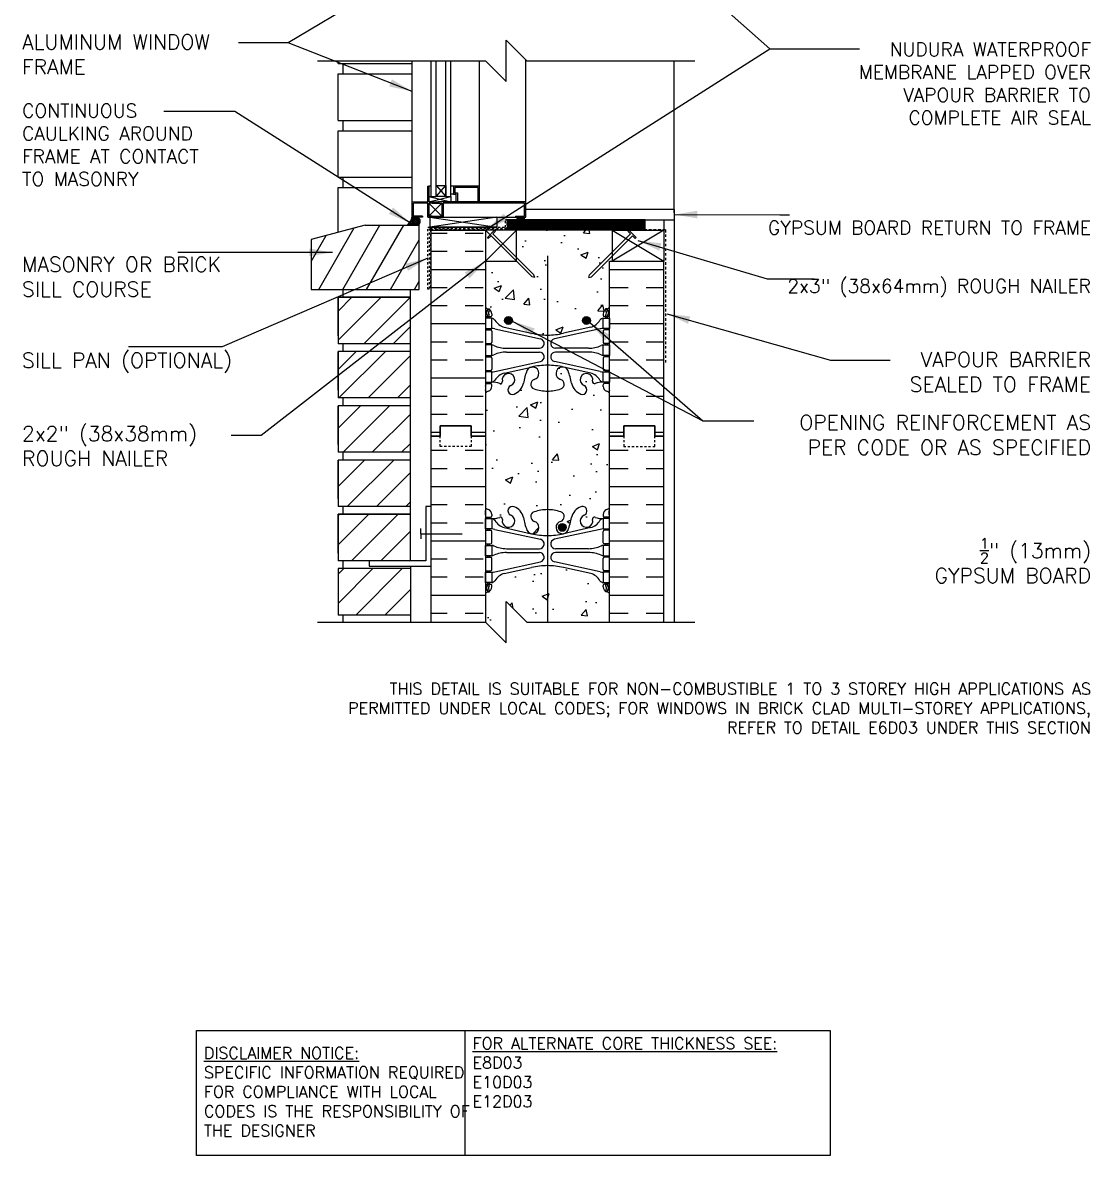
# Model space of a CAD drawing. Header units: inches. Extents: x 2804.9 to 2856.5, y 421.8 to 506.8.
# Drawn here: x 2804.9 to 2856.5, y 421.8 to 476.6 of the extents above; entities that cross this region are included whole.
import ezdxf

# ---------------------------------------------------------------- set-up
doc = ezdxf.new("R2010")
doc.units = ezdxf.units.IN
doc.header["$LTSCALE"] = 0.5
doc.header["$MEASUREMENT"] = 0
doc.linetypes.add('DASHED2', pattern=[0.375, 0.25, -0.125])
doc.linetypes.add('HIDDEN2', pattern=[0.1875, 0.125, -0.0625])
for name, color, linetype in [('HATCH', 12, 'CONTINUOUS'), ('Hidden2', 12, 'HIDDEN2'), ('LINE18', 9, 'CONTINUOUS'), ('line25', 2, 'CONTINUOUS'), ('LINE50', 5, 'CONTINUOUS'), ('LINE65', 3, 'CONTINUOUS'), ('LINE9', 9, 'CONTINUOUS'), ('TEXT', 4, 'CONTINUOUS'), ('Web_Edge', 9, 'CONTINUOUS')]:
    doc.layers.add(name, color=color, linetype=linetype)
doc.styles.add('DIM', font='romans.shx', dxfattribs={"width": 0.7})
doc.styles.get("Standard").update_dxf_attribs({"font": 'romans.shx'})
doc.dimstyles.new('ext_12', dxfattribs={"dimscale": 12, "dimtxt": 0.09375, "dimasz": 0.09375, "dimexe": 0.09375, "dimexo": 0.0625, "dimgap": 0.0625, "dimtad": 1, "dimdec": 1, "dimzin": 3, "dimdsep": 46, "dimlunit": 4, "dimtxsty": 'DIM', "dimcen": 0.09, "dimdle": 0.09375, "dimclrt": 4, "dimadec": 0, "dimazin": 0, "dimtfac": 1, "dimtdec": 1, "dimtmove": 2, "dimatfit": 3, "dimfxl": 1, "dimfrac": 2, "dimtolj": 1, "dimtzin": 0, "dimarcsym": 0})

msp = doc.modelspace()

# ---------------------------------------------------------------- hatches: boundary and pattern name
at = {"layer": 'HATCH'}
h = msp.add_hatch(dxfattribs=at)
h.set_pattern_fill('AR-CONC', color=256, scale=0.5)
h.set_pattern_definition([(50, (0, 0), (3.586301, -0.3137607), [0.375, -4.125]), (355, (0, 0), (-0.6937567, 3.7609607), [0.3, -3.3]), (100.45144, (0.299, -0.026), (2.8925442, 3.4472), [0.318701, -3.5057106]), (46.1842, (0, 1), (5.3362067, -0.8275964), [0.5625, -6.1875]), (96.63564, (0.4447, 0.931), (4.67331, 4.870593), [0.478052, -5.258569]), (351.18416, (0, 1), (4.67331, 4.870593), [0.45, -4.95]), (21, (0.5, 0.75), (2.9845353, -2.0130945), [0.375, -4.125]), (326, (0.5, 0.75), (1.2165767, 3.62575), [0.3, -3.3]), (71.45144, (0.7487, 0.5822), (4.201112, 1.6126558), [0.318701, -3.5057106]), (37.5, (0, 0), (0.0607993, 1.66446927), [0, -3.26, 0, -3.35, 0, -3.3125]), (7.5, (0, 0), (1.3153477, 1.9720586), [0, -1.91, 0, -3.185, 0, -1.2625]), (327.5, (-1.115, 0), (2.6691122, -0.11277436), [0, -1.25, 0, -3.9, 0, -5.175]), (317.5, (-1.615, 0), (2.9159308, 0.500525), [0, -1.625, 0, -2.59, 0, -3.675])])
h.paths.add_polyline_path([(2833.23, 505.788), (2829.23, 505.788), (2828.23, 506.788), (2828.23, 504.788), (2827.23, 505.788), (2827.23, 503.006, 0.082415), (2827.373, 502.927, -0.317837), (2827.54, 502.692), (2827.54, 502.624, -0.414214), (2827.477, 502.562), (2827.43, 502.562), (2827.43, 502.492), (2827.535, 502.492, -0.188973), (2827.69, 502.397, 0.196323), (2828.14, 502.05), (2829.461, 501.76, 0.057795), (2830.23, 501.671, 0.057795), (2830.998, 501.76), (2832.32, 502.05, 0.196323), (2832.769, 502.397, -0.188973), (2832.925, 502.492), (2833.03, 502.492), (2833.03, 502.562), (2832.982, 502.562, -0.414214), (2832.92, 502.624), (2832.92, 502.692, -0.317837), (2833.086, 502.927, 0.082415), (2833.23, 503.006)])
h.paths.add_polyline_path([(2833.23, 496.788), (2833.23, 498.877, 0.064398), (2833.12, 498.943), (2833.03, 498.943), (2833.03, 498.984, -0.249069), (2832.92, 499.192), (2832.92, 499.259, -0.414214), (2832.982, 499.322), (2833.03, 499.322), (2833.03, 499.392), (2832.925, 499.392, 0.10046), (2832.531, 499.334, -0.601435), (2832.411, 499.439, 2.182095), (2832.001, 499.226, -1), (2831.838, 498.818, -0.24438), (2831.389, 499.339, 0.053157), (2831.224, 499.953, 0.223253), (2831.023, 500.118), (2831.004, 500.122, 0.955472), (2830.865, 499.528, -0.735593), (2830.878, 499.07, -0.082755), (2830.23, 498.962, -0.082755), (2829.581, 499.07, -0.735593), (2829.594, 499.528, 0.955472), (2829.455, 500.122), (2829.436, 500.118, 0.223253), (2829.236, 499.953, 0.053157), (2829.07, 499.339, -0.24438), (2828.621, 498.818, -1), (2828.458, 499.226, 2.182095), (2828.048, 499.439, -0.601435), (2827.928, 499.334, 0.10046), (2827.535, 499.392), (2827.43, 499.392), (2827.43, 499.322), (2827.477, 499.322, -0.414214), (2827.54, 499.259), (2827.54, 499.192, -0.249069), (2827.43, 498.984), (2827.43, 498.943), (2827.34, 498.943, 0.064398), (2827.23, 498.877), (2827.23, 496.788), (2827.23, 494.699, 0.064398), (2827.34, 494.633), (2827.43, 494.633), (2827.43, 494.591, -0.249069), (2827.54, 494.384), (2827.54, 494.316, -0.414214), (2827.477, 494.254), (2827.43, 494.254), (2827.43, 494.184), (2827.535, 494.184, 0.10046), (2827.928, 494.241, -0.601435), (2828.048, 494.136, 2.182095), (2828.458, 494.349, -1), (2828.621, 494.758, -0.24438), (2829.07, 494.237, 0.053157), (2829.236, 493.623, 0.223253), (2829.436, 493.458), (2829.455, 493.454, 0.955472), (2829.594, 494.047, -0.735593), (2829.581, 494.505, -0.082755), (2830.23, 494.613, -0.082755), (2830.878, 494.505, -0.735593), (2830.865, 494.047, 0.955472), (2831.004, 493.454), (2831.023, 493.458, 0.223253), (2831.224, 493.623, 0.053157), (2831.389, 494.237, -0.24438), (2831.838, 494.758, -1), (2832.001, 494.349, 2.182095), (2832.411, 494.136, -0.601435), (2832.531, 494.241, 0.10046), (2832.925, 494.184), (2833.03, 494.184), (2833.03, 494.254), (2832.982, 494.254, -0.414214), (2832.92, 494.316), (2832.92, 494.384, -0.249069), (2833.03, 494.591), (2833.03, 494.633), (2833.12, 494.633, 0.064398), (2833.23, 494.699)])
h.paths.add_polyline_path([(2833.23, 490.569, 0.082415), (2833.086, 490.648, -0.317837), (2832.92, 490.884), (2832.92, 490.951, -0.414214), (2832.982, 491.014), (2833.03, 491.014), (2833.03, 491.084), (2832.925, 491.084, -0.188973), (2832.769, 491.179, 0.196323), (2832.32, 491.525), (2830.998, 491.816, 0.057795), (2830.23, 491.905, 0.057795), (2829.461, 491.816), (2828.14, 491.525, 0.196323), (2827.69, 491.179, -0.188973), (2827.535, 491.084), (2827.43, 491.084), (2827.43, 491.014), (2827.477, 491.014, -0.414214), (2827.54, 490.951), (2827.54, 490.884, -0.317837), (2827.373, 490.648, 0.082415), (2827.23, 490.569), (2827.23, 487.424), (2829.14, 487.424), (2829.14, 489.011), (2829.203, 489.131), (2829.265, 489.011), (2829.265, 487.424), (2831.181, 487.424), (2831.181, 489.011), (2831.243, 489.131), (2831.306, 489.011), (2831.306, 487.424), (2833.23, 487.424)])
h.paths.add_polyline_path([(2833.23, 465.018), (2833.355, 465.018), (2833.355, 465.271), (2832.352, 464.268), (2832.223, 464.227), (2832.263, 464.356), (2833.355, 465.448), (2833.355, 466.518), (2828.73, 466.518), (2828.73, 465.2), (2829.574, 464.356), (2829.614, 464.227), (2829.485, 464.268), (2828.735, 465.018), (2827.23, 465.018), (2827.23, 462.784, 0.064398), (2827.34, 462.718), (2827.43, 462.718), (2827.43, 462.676, -0.249069), (2827.54, 462.469), (2827.54, 462.402, -0.414214), (2827.477, 462.339), (2827.43, 462.339), (2827.43, 462.269), (2827.535, 462.269, -0.188973), (2827.69, 462.174, 0.196323), (2828.14, 461.828), (2829.461, 461.538, 0.057795), (2830.23, 461.449, 0.057795), (2830.998, 461.538), (2832.32, 461.828, 0.196323), (2832.769, 462.174, -0.188973), (2832.925, 462.269), (2833.03, 462.269), (2833.03, 462.339), (2832.982, 462.339, -0.414214), (2832.92, 462.402), (2832.92, 462.469, -0.249069), (2833.03, 462.676), (2833.03, 462.718), (2833.12, 462.718, 0.064398), (2833.23, 462.784)])
h.paths.add_polyline_path([(2833.23, 458.655, 0.082415), (2833.086, 458.734, -0.317837), (2832.92, 458.969), (2832.92, 459.037, -0.414214), (2832.982, 459.099), (2833.03, 459.099), (2833.03, 459.169), (2832.925, 459.169, 0.10046), (2832.531, 459.112, -0.601435), (2832.411, 459.217, 2.182095), (2832.001, 459.004, -1), (2831.838, 458.596, -0.24438), (2831.389, 459.116, 0.053157), (2831.224, 459.73, 0.223253), (2831.023, 459.895), (2831.004, 459.9, 0.955472), (2830.865, 459.306, -0.735593), (2830.878, 458.848, -0.082755), (2830.23, 458.74, -0.082755), (2829.581, 458.848, -0.735593), (2829.594, 459.306, 0.955472), (2829.455, 459.9), (2829.436, 459.895, 0.223253), (2829.236, 459.73, 0.053157), (2829.07, 459.116, -0.24438), (2828.621, 458.596, -1), (2828.458, 459.004, 2.182095), (2828.048, 459.217, -0.601435), (2827.928, 459.112, 0.10046), (2827.535, 459.169), (2827.43, 459.169), (2827.43, 459.099), (2827.477, 459.099, -0.414214), (2827.54, 459.037), (2827.54, 458.969, -0.317837), (2827.373, 458.734, 0.082415), (2827.23, 458.655), (2827.23, 453.092, 0.082415), (2827.373, 453.013, -0.317837), (2827.54, 452.777), (2827.54, 452.709, -0.414214), (2827.477, 452.647), (2827.43, 452.647), (2827.43, 452.577), (2827.535, 452.577, 0.10046), (2827.928, 452.634, -0.601435), (2828.048, 452.529, 2.182095), (2828.458, 452.742, -1), (2828.621, 453.151, -0.24438), (2829.07, 452.63, 0.053157), (2829.236, 452.016, 0.223253), (2829.436, 451.851), (2829.455, 451.847, 0.955472), (2829.594, 452.44, -0.735593), (2829.581, 452.898, -0.082755), (2830.23, 453.006, -0.082755), (2830.878, 452.898, -0.735593), (2830.865, 452.44, 0.955472), (2831.004, 451.847), (2831.023, 451.851, 0.223253), (2831.224, 452.016, 0.053157), (2831.389, 452.63, -0.24438), (2831.838, 453.151, -1), (2832.001, 452.742, 2.182095), (2832.411, 452.529, -0.601435), (2832.531, 452.634, 0.10046), (2832.925, 452.577), (2833.03, 452.577), (2833.03, 452.647), (2832.982, 452.647, -0.414214), (2832.92, 452.709), (2832.92, 452.777, -0.317837), (2833.086, 453.013, 0.082415), (2833.23, 453.092)])
h.paths.add_polyline_path([(2833.23, 448.962, 0.064398), (2833.12, 449.028), (2833.03, 449.028), (2833.03, 449.07, -0.249069), (2832.92, 449.277), (2832.92, 449.344, -0.414214), (2832.982, 449.407), (2833.03, 449.407), (2833.03, 449.477), (2832.925, 449.477, -0.188973), (2832.769, 449.572, 0.196323), (2832.32, 449.918), (2830.998, 450.209, 0.057795), (2830.23, 450.298, 0.057795), (2829.461, 450.209), (2828.14, 449.918, 0.196323), (2827.69, 449.572, -0.188973), (2827.535, 449.477), (2827.43, 449.477), (2827.43, 449.407), (2827.477, 449.407, -0.414214), (2827.54, 449.344), (2827.54, 449.277, -0.249069), (2827.43, 449.07), (2827.43, 449.028), (2827.34, 449.028, 0.064398), (2827.23, 448.962), (2827.23, 447.566), (2828.23, 446.566), (2828.23, 448.566), (2829.23, 447.566), (2833.23, 447.566)])
h = msp.add_hatch(dxfattribs=at)
h.set_pattern_fill('ANSI31', color=256, scale=8, style=0)
h.paths.add_polyline_path([(2823.605, 504.299), (2820.105, 504.299), (2820.105, 502.049), (2823.605, 502.049)])
h.paths.add_polyline_path([(2823.605, 491.174), (2820.105, 491.174), (2820.105, 488.924), (2823.605, 488.924)])
h.paths.add_polyline_path([(2823.605, 488.265), (2820.105, 487.617), (2820.105, 486.299), (2823.605, 486.299)])
h.paths.add_polyline_path([(2823.605, 488.265), (2823.605, 488.549), (2820.105, 488.549), (2820.105, 487.617)])
h.paths.add_polyline_path([(2823.605, 493.799), (2820.105, 493.799), (2820.105, 491.549), (2823.605, 491.549)])
h.paths.add_polyline_path([(2823.605, 496.424), (2820.105, 496.424), (2820.105, 494.174), (2823.605, 494.174)])
h.paths.add_polyline_path([(2823.605, 499.049), (2820.105, 499.049), (2820.105, 496.799), (2823.605, 496.799), (2823.605, 496.933)])
h.paths.add_polyline_path([(2823.605, 501.674), (2820.105, 501.674), (2820.105, 499.424), (2823.605, 499.424)])
h.paths.add_polyline_path([(2823.605, 505.788), (2820.105, 505.788), (2820.105, 504.674), (2823.605, 504.674)])
h.paths.add_polyline_path([(2823.605, 463.281), (2820.105, 463.281), (2820.105, 461.031), (2823.605, 461.031)])
h.paths.add_polyline_path([(2823.605, 460.656), (2820.119, 460.656), (2820.105, 460.641), (2820.105, 458.406), (2823.605, 458.406)])
h.paths.add_polyline_path([(2823.605, 458.031), (2820.105, 458.031), (2820.105, 455.781), (2823.605, 455.781)])
h.paths.add_polyline_path([(2823.605, 455.406), (2820.105, 455.406), (2820.105, 453.156), (2823.605, 453.156)])
h.paths.add_polyline_path([(2823.605, 452.781), (2820.105, 452.781), (2820.105, 450.531), (2823.605, 450.531)])
h.paths.add_polyline_path([(2823.605, 450.156), (2820.105, 450.156), (2820.105, 447.906), (2823.605, 447.906)])
h = msp.add_hatch(dxfattribs=at)
h.set_pattern_fill('ANSI31', color=256, scale=8, angle=15, style=0)
h.set_pattern_definition([(60, (2715.4171, 313.9464), (-0.8660254, 0.5), [])])
h.paths.add_polyline_path([(2824.022, 466.768), (2821.41, 466.768), (2818.799, 466.068), (2818.799, 463.656), (2824.022, 463.656)])
h = msp.add_hatch(dxfattribs=at)
h.set_pattern_fill('ANSI37', color=256, scale=0.5)
h.paths.add_polyline_path([(2823.929, 467.143), (2823.688, 467.143), (2823.688, 467.175, -0.182658), (2823.461, 466.768), (2823.929, 466.768, 0.799805)])
h = msp.add_hatch(dxfattribs=at)
h.set_pattern_fill('ANSI37', color=256, scale=0.25)
h.paths.add_polyline_path([(2829.06, 467.137), (2828.808, 467.137, 0.765833), (2828.777, 467.034), (2829.092, 467.034, 0.765833)])
h.paths.add_polyline_path([(2828.974, 467.081, -1), (2828.892, 467.081, -1)], flags=16)
h = msp.add_hatch(dxfattribs=at)
h.set_pattern_fill('INSUL', color=256, scale=7, style=0)
h.paths.add_polyline_path([(2827.23, 466.518), (2824.605, 466.518), (2824.605, 456.566), (2825.042, 456.566), (2825.042, 457.066), (2826.542, 457.066), (2826.542, 456.566), (2827.23, 456.566)])
h.paths.add_polyline_path([(2835.855, 465.018), (2833.23, 465.018), (2833.23, 456.566), (2833.917, 456.566), (2833.917, 457.066), (2835.417, 457.066), (2835.417, 456.566), (2835.855, 456.566)])
h = msp.add_hatch(dxfattribs=at)
h.set_pattern_fill('INSUL', color=256, scale=7, style=0)
h.paths.add_polyline_path([(2827.23, 456.566), (2826.542, 456.566), (2826.542, 456.066), (2825.042, 456.066), (2825.042, 456.566), (2824.605, 456.566), (2824.605, 450.277), (2824.605, 447.566), (2827.23, 447.566), (2827.23, 450.277)])
h.paths.add_polyline_path([(2835.855, 456.566), (2835.417, 456.566), (2835.417, 456.066), (2833.917, 456.066), (2833.917, 456.566), (2833.23, 456.566), (2833.23, 450.277), (2833.23, 447.566), (2835.855, 447.566), (2835.855, 450.277)])
at = {"layer": 'LINE65'}
for points in [[(2828.532, 462.151, 1), (2828.157, 462.151, 1)], [(2832.302, 462.151, 1), (2831.927, 462.151, 1)], [(2831.136, 452.147, 1), (2830.761, 452.147, 1)]]:
    msp.add_hatch(color=256, dxfattribs=at).paths.add_polyline_path(points)

# ---------------------------------------------------------------- linework, layer by layer
at = {"layer": 'HATCH'}
for p, q in [((2836.355, 467.362), (2836.355, 474.704)), ((2824.538, 467.143), (2827.777, 466.668)), ((2827.777, 467.143), (2824.538, 466.668)), ((2834.956, 466.987), (2828.292, 466.987)), ((2834.956, 466.956), (2828.292, 466.956)), ((2834.956, 466.924), (2828.292, 466.924)), ((2834.956, 466.893), (2828.292, 466.893)), ((2834.956, 466.862), (2828.292, 466.862)), ((2834.956, 466.831), (2828.292, 466.831)), ((2834.956, 466.799), (2828.292, 466.799)), ((2828.292, 466.768), (2834.956, 466.768)), ((2834.956, 466.737), (2828.292, 466.737)), ((2834.956, 466.706), (2828.292, 466.706)), ((2827.23, 466.518), (2828.73, 465.018)), ((2828.73, 466.518), (2827.23, 465.018)), ((2834.956, 466.674), (2828.292, 466.674)), ((2834.956, 466.643), (2828.292, 466.643)), ((2834.956, 466.612), (2828.292, 466.612)), ((2834.956, 466.581), (2828.292, 466.581)), ((2834.956, 466.549), (2828.292, 466.549)), ((2833.355, 466.518), (2835.855, 465.018)), ((2835.855, 466.518), (2833.355, 465.018)), ((2820.105, 460.641), (2820.119, 460.656))]:
    msp.add_line(p, q, dxfattribs=at)
at = {"layer": 'HATCH', "color": 6, "linetype": 'DASHED2'}
for p, q in [((2828.276, 466.565), (2828.276, 467.034)), ((2828.276, 467.034), (2829.276, 467.034)), ((2824.573, 466.565), (2828.276, 466.565)), ((2824.573, 466.565), (2824.573, 463.67)), ((2835.93, 466.542), (2827.292, 466.542)), ((2835.93, 466.542), (2835.93, 460.099))]:
    msp.add_line(p, q, dxfattribs=at)
at = {"layer": 'HATCH', "flags": 128}
for points in [[(2823.688, 467.768), (2823.688, 474.704)], [(2826.938, 468.643), (2826.938, 474.704)], [(2829.188, 467.893), (2829.188, 474.746)]]:
    msp.add_lwpolyline(points, dxfattribs=at)
at = {"layer": 'HATCH'}
for centre, radius, start, end in [((2823.037, 467.271), 0.658, 310.1786, 351.5827), ((2823.887, 466.956), 0.192, 282.694, 77.306)]:
    msp.add_arc(centre, radius, start, end, dxfattribs=at)
at = {"layer": 'Hidden2'}
msp.add_lwpolyline([(2824.508, 463.668), (2824.446, 463.668), (2824.446, 466.668), (2828.196, 466.668), (2828.196, 467.043), (2828.258, 467.043), (2828.258, 466.605), (2824.508, 466.605), (2824.508, 463.668)], dxfattribs=at)
at = {"layer": 'LINE18'}
for p, q in [((2824.188, 467.206), (2824.188, 467.143)), ((2828.688, 467.206), (2828.688, 467.143)), ((2827.323, 466.165), (2827.367, 466.121)), ((2827.5, 466.253), (2829.485, 464.268)), ((2827.588, 466.342), (2829.574, 464.356)), ((2827.676, 466.518), (2827.72, 466.474)), ((2834.249, 466.342), (2832.263, 464.356)), ((2834.337, 466.253), (2832.352, 464.268)), ((2834.161, 466.518), (2834.117, 466.474)), ((2834.514, 466.165), (2834.469, 466.121)), ((2829.614, 464.227), (2829.485, 464.268)), ((2829.614, 464.227), (2829.574, 464.356)), ((2832.223, 464.227), (2832.263, 464.356)), ((2832.223, 464.227), (2832.352, 464.268))]:
    msp.add_line(p, q, dxfattribs=at)
at = {"layer": 'LINE18', "color": 2, "lineweight": 0}
for p, q in [((2823.605, 461.031), (2823.605, 463.656)), ((2823.605, 463.281), (2820.105, 463.281)), ((2820.105, 463.281), (2820.105, 461.031)), ((2820.355, 463.281), (2823.605, 463.281)), ((2823.605, 461.031), (2820.105, 461.031)), ((2823.605, 460.656), (2820.105, 460.656)), ((2820.105, 460.656), (2820.105, 458.406)), ((2823.605, 458.406), (2823.605, 461.031)), ((2823.605, 458.406), (2820.105, 458.406)), ((2823.605, 458.031), (2820.105, 458.031)), ((2820.105, 458.031), (2820.105, 455.781)), ((2823.605, 450.531), (2823.605, 458.406)), ((2823.605, 455.781), (2820.105, 455.781)), ((2823.605, 455.406), (2820.105, 455.406)), ((2820.105, 455.406), (2820.105, 453.156)), ((2823.605, 453.156), (2820.105, 453.156)), ((2823.605, 452.781), (2820.105, 452.781)), ((2820.105, 452.781), (2820.105, 450.531)), ((2820.355, 452.781), (2823.605, 452.781)), ((2823.605, 450.531), (2820.105, 450.531)), ((2823.605, 450.156), (2820.105, 450.156)), ((2820.105, 450.156), (2820.105, 447.906)), ((2823.605, 447.906), (2820.105, 447.906))]:
    msp.add_line(p, q, dxfattribs=at)
at = {"layer": 'LINE18', "flags": 128}
for points in [[(2824.6, 468.143), (2824.6, 474.704)], [(2825.563, 468.143), (2825.563, 474.704)], [(2824.188, 467.143), (2823.688, 467.143), (2823.688, 467.893), (2824.438, 467.893), (2824.438, 468.643)], [(2824.438, 468.643), (2824.5, 468.643)], [(2824.5, 468.643), (2824.5, 468.143), (2824.6, 468.143), (2824.6, 468.643), (2824.5, 468.643)], [(2824.5, 468.643), (2824.5, 467.893)], [(2824.85, 468.143), (2824.85, 468.681), (2825.313, 468.681), (2825.313, 468.143), (2824.85, 468.143)], [(2825.688, 468.643), (2825.563, 468.643)], [(2826.938, 467.893), (2826.938, 468.643), (2825.688, 468.643), (2825.688, 468.268), (2825.813, 468.268)], [(2826.875, 467.893), (2826.875, 468.581), (2825.75, 468.581), (2825.75, 468.331), (2825.875, 468.331)], [(2825.875, 468.331), (2825.875, 467.893)], [(2824.438, 467.831), (2823.75, 467.831)], [(2824.188, 467.206), (2823.75, 467.206), (2823.75, 467.831)], [(2824.438, 467.143), (2824.438, 467.831)], [(2824.66, 467.893), (2824.5, 467.893)], [(2824.5, 467.831), (2824.5, 467.206)], [(2824.66, 467.831), (2824.5, 467.831)], [(2824.6, 468.143), (2824.85, 468.143)], [(2824.66, 467.893), (2824.965, 467.893)], [(2824.66, 467.893), (2824.66, 467.831)], [(2824.66, 467.831), (2824.965, 467.831)], [(2829.188, 467.893), (2824.965, 467.893)], [(2824.965, 467.893), (2824.965, 467.831)], [(2824.965, 467.831), (2825.125, 467.831)], [(2825.125, 467.831), (2825.125, 467.206)], [(2829.125, 467.831), (2825.187, 467.831)], [(2825.187, 467.831), (2825.187, 467.143)], [(2825.313, 468.143), (2825.563, 468.143)], [(2825.688, 468.268), (2825.563, 468.268)], [(2825.563, 468.143), (2825.563, 467.893)], [(2825.813, 467.893), (2825.813, 468.268)], [(2828.688, 467.143), (2829.188, 467.143), (2829.188, 467.893)], [(2828.688, 467.206), (2829.125, 467.206), (2829.125, 467.831)], [(2824.438, 467.143), (2828.688, 467.143)], [(2824.66, 467.206), (2824.5, 467.206)], [(2824.66, 467.206), (2824.965, 467.206)], [(2824.66, 467.206), (2824.66, 467.143)], [(2824.965, 467.206), (2825.125, 467.206)], [(2824.965, 467.206), (2824.965, 467.143)], [(2824.965, 467.143), (2825.125, 467.143)], [(2825.187, 467.143), (2825.125, 467.143)]]:
    msp.add_lwpolyline(points, dxfattribs=at)
at = {"layer": 'LINE18'}
for points in [[(2827.676, 466.518), (2827.323, 466.165)], [(2827.5, 466.253), (2827.367, 466.121)], [(2827.588, 466.342), (2827.72, 466.474)], [(2834.249, 466.342), (2834.117, 466.474)], [(2834.161, 466.518), (2834.514, 466.165)], [(2834.337, 466.253), (2834.469, 466.121)]]:
    msp.add_lwpolyline(points, dxfattribs=at)
at = {"layer": 'line25', "color": 12}
for p, q in [((2820.105, 474.578), (2820.105, 474.704)), ((2820.105, 474.578), (2823.688, 474.578)), ((2820.355, 474.078), (2820.355, 474.578)), ((2820.355, 474.078), (2820.355, 474.578)), ((2820.105, 471.828), (2820.105, 474.078)), ((2820.105, 474.078), (2823.688, 474.078)), ((2820.105, 471.828), (2823.688, 471.828)), ((2820.355, 471.328), (2820.355, 471.828)), ((2820.355, 471.328), (2820.355, 471.828)), ((2820.105, 469.078), (2820.105, 471.328)), ((2820.105, 471.328), (2823.688, 471.328)), ((2820.105, 469.078), (2823.688, 469.078)), ((2820.355, 468.578), (2820.355, 469.078)), ((2820.355, 468.578), (2820.355, 469.078)), ((2820.105, 466.418), (2820.105, 468.578)), ((2820.105, 468.578), (2823.688, 468.578))]:
    msp.add_line(p, q, dxfattribs=at)
at = {"layer": 'line25'}
for p, q in [((2821.41, 466.768), (2818.799, 466.068)), ((2821.41, 466.768), (2824.022, 466.768)), ((2824.022, 463.656), (2824.022, 466.768)), ((2824.605, 466.518), (2827.23, 466.518)), ((2827.23, 466.518), (2824.855, 466.518)), ((2827.23, 466.518), (2827.23, 450.277)), ((2833.355, 466.518), (2835.855, 466.518)), ((2833.355, 466.518), (2833.355, 465.018)), ((2835.855, 466.518), (2835.855, 465.018)), ((2818.799, 466.068), (2818.799, 463.656)), ((2833.23, 450.277), (2833.23, 465.018)), ((2833.23, 465.018), (2835.855, 465.018)), ((2818.799, 463.656), (2824.022, 463.656)), ((2820.355, 463.281), (2820.355, 463.656)), ((2820.105, 463.281), (2823.605, 463.281)), ((2820.105, 461.406), (2820.105, 463.281)), ((2820.105, 458.781), (2820.105, 460.656)), ((2820.355, 460.656), (2820.355, 461.031)), ((2820.105, 456.156), (2820.105, 458.031)), ((2820.355, 458.031), (2820.355, 458.406)), ((2820.355, 455.406), (2820.355, 455.781)), ((2820.105, 453.531), (2820.105, 455.406)), ((2820.355, 452.781), (2820.355, 453.156)), ((2820.105, 452.781), (2823.605, 452.781)), ((2820.105, 450.906), (2820.105, 452.781)), ((2820.355, 450.156), (2820.355, 450.531)), ((2823.605, 450.281), (2823.605, 450.156)), ((2827.23, 450.277), (2827.23, 447.566)), ((2833.23, 447.566), (2833.23, 450.277)), ((2823.605, 450.156), (2823.605, 447.566)), ((2820.355, 447.566), (2820.355, 447.906))]:
    msp.add_line(p, q, dxfattribs=at)
at = {"layer": 'line25', "color": 12, "flags": 128}
for points in [[(2824.85, 468.143), (2824.85, 474.704)], [(2825.313, 468.143), (2825.313, 474.704)], [(2824.85, 468.681), (2825.313, 468.143)], [(2824.85, 468.143), (2825.313, 468.681)], [(2824.5, 468.143), (2825.563, 467.893)], [(2824.5, 467.893), (2825.563, 468.143)], [(2824.5, 467.206), (2825.125, 467.831)], [(2824.5, 467.831), (2825.125, 467.206)]]:
    msp.add_lwpolyline(points, dxfattribs=at)
at = {"layer": 'line25'}
msp.add_lwpolyline([(2827.23, 465.018), (2828.73, 465.018), (2828.73, 466.518), (2827.23, 466.518)], close=True, dxfattribs=at)
at = {"layer": 'LINE50'}
for p, q in [((2824.605, 450.277), (2824.605, 466.518)), ((2835.855, 450.277), (2835.855, 465.018)), ((2826.542, 457.066), (2825.042, 457.066)), ((2825.042, 457.066), (2825.042, 456.566)), ((2825.042, 456.566), (2825.042, 457.066)), ((2825.042, 457.066), (2826.542, 457.066)), ((2826.542, 456.566), (2826.542, 457.066)), ((2826.542, 457.066), (2826.542, 456.566)), ((2833.917, 456.566), (2833.917, 457.066)), ((2833.917, 457.066), (2835.417, 457.066)), ((2835.417, 457.066), (2833.917, 457.066)), ((2833.917, 457.066), (2833.917, 456.566)), ((2835.417, 457.066), (2835.417, 456.566)), ((2835.417, 456.566), (2835.417, 457.066)), ((2825.042, 456.566), (2824.605, 456.566)), ((2824.605, 456.566), (2825.042, 456.566)), ((2827.23, 456.566), (2826.542, 456.566)), ((2826.542, 456.566), (2827.23, 456.566)), ((2833.23, 456.566), (2833.917, 456.566)), ((2833.917, 456.566), (2833.23, 456.566)), ((2835.417, 456.566), (2835.855, 456.566)), ((2835.855, 456.566), (2835.417, 456.566)), ((2824.605, 447.566), (2824.605, 450.277)), ((2835.855, 447.566), (2835.855, 450.277))]:
    msp.add_line(p, q, dxfattribs=at)
at = {"layer": 'LINE65'}
msp.add_line((2830.223, 465.277), (2830.223, 447.566), dxfattribs=at)
for centre in [(2828.345, 462.151), (2832.115, 462.151), (2830.948, 452.147)]:
    msp.add_circle(centre, 0.188, dxfattribs=at)
at = {"layer": 'LINE9'}
for p, q in [((2828.23, 473.704), (2828.23, 475.704)), ((2828.23, 475.704), (2829.23, 474.704)), ((2819.105, 474.704), (2827.23, 474.704)), ((2828.23, 473.704), (2827.23, 474.704)), ((2829.23, 474.704), (2837.355, 474.704)), ((2836.355, 467.518), (2829.188, 467.518)), ((2836.355, 467.518), (2836.355, 447.566)), ((2824.538, 467.143), (2824.538, 466.668)), ((2827.777, 467.143), (2827.777, 466.668)), ((2834.956, 467.018), (2828.292, 467.018)), ((2828.292, 467.018), (2828.292, 466.518)), ((2828.808, 467.137), (2829.06, 467.137)), ((2829.06, 467.025), (2828.808, 467.025)), ((2834.956, 466.518), (2834.956, 467.018)), ((2834.956, 467.018), (2836.355, 467.018)), ((2835.855, 467.018), (2835.855, 466.518)), ((2827.777, 466.668), (2824.538, 466.668)), ((2834.956, 466.518), (2828.73, 466.518)), ((2828.23, 446.566), (2828.23, 448.566)), ((2828.23, 448.566), (2829.23, 447.566)), ((2819.105, 447.566), (2827.23, 447.566)), ((2828.23, 446.566), (2827.23, 447.566)), ((2829.23, 447.566), (2837.355, 447.566))]:
    msp.add_line(p, q, dxfattribs=at)
at = {"layer": 'LINE9', "linetype": 'DASHED2', "ltscale": 0.15}
for p, q in [((2825.042, 456.066), (2825.042, 456.566)), ((2826.542, 456.566), (2826.542, 456.066)), ((2833.917, 456.566), (2833.917, 456.066)), ((2835.417, 456.066), (2835.417, 456.566)), ((2826.542, 456.066), (2825.042, 456.066)), ((2833.917, 456.066), (2835.417, 456.066))]:
    msp.add_line(p, q, dxfattribs=at)
at = {"layer": 'LINE9', "linetype": 'Continuous'}
for q in [(2824.105, 452.093), (2824.105, 451.593), (2826.105, 451.843)]:
    msp.add_line((2824.105, 451.843), q, dxfattribs=at)
at = {"layer": 'LINE9'}
msp.add_lwpolyline([(2821.605, 450.281), (2824.605, 450.281), (2824.605, 453.156), (2824.355, 453.156), (2824.355, 450.531), (2821.605, 450.531)], close=True, dxfattribs=at)
msp.add_circle((2828.933, 467.081), 0.041, dxfattribs=at)
for centre, start, end in [((2828.806, 467.081), 88.365, 271.635), ((2829.062, 467.081), 268.365, 91.635)]:
    msp.add_arc(centre, 0.0558, start, end, dxfattribs=at)
at = {"layer": 'TEXT'}
msp.add_lwpolyline([(2836.202, 451.106, 0, 0.36, 0), (2837.282, 451.106, 0, 0, 0), (2850.056, 451.106, 0, 0, 0)], format="xyseb", dxfattribs=at)
msp.add_lwpolyline([(2813.252, 427.82), (2826.235, 427.82), (2826.235, 421.782), (2813.252, 421.782)], close=True, dxfattribs=at)
msp.add_lwpolyline([(2826.235, 427.82), (2843.896, 427.82), (2843.896, 421.782), (2826.235, 421.782)], dxfattribs=at)
at = {"layer": 'Web_Edge'}
for p, q in [((2827.23, 462.439), (2827.271, 462.439)), ((2827.23, 462.339), (2827.477, 462.339)), ((2827.34, 462.718), (2827.43, 462.718)), ((2827.34, 462.339), (2827.34, 462.269)), ((2827.43, 462.718), (2827.43, 462.676)), ((2827.43, 462.339), (2827.43, 462.269)), ((2827.54, 462.469), (2827.54, 462.402)), ((2832.92, 462.469), (2832.92, 462.402)), ((2833.23, 462.339), (2832.982, 462.339)), ((2833.12, 462.718), (2833.03, 462.718)), ((2833.03, 462.718), (2833.03, 462.676)), ((2833.03, 462.339), (2833.03, 462.269)), ((2833.12, 462.339), (2833.12, 462.269)), ((2833.23, 462.439), (2833.188, 462.439)), ((2827.34, 461.769), (2827.34, 461.699)), ((2827.43, 461.769), (2827.43, 461.699)), ((2828.14, 461.828), (2829.461, 461.538)), ((2832.32, 461.828), (2830.998, 461.538)), ((2833.03, 461.769), (2833.03, 461.699)), ((2833.12, 461.769), (2833.12, 461.699)), ((2827.23, 461.699), (2827.477, 461.699)), ((2827.54, 461.637), (2827.54, 461.102)), ((2827.679, 461.746), (2829.89, 461.264)), ((2832.781, 461.746), (2830.569, 461.264)), ((2832.92, 461.637), (2832.92, 461.102)), ((2833.23, 461.699), (2832.982, 461.699)), ((2827.23, 461.039), (2827.477, 461.039)), ((2827.34, 461.039), (2827.34, 460.969)), ((2827.43, 461.039), (2827.43, 460.969)), ((2828.244, 460.809), (2829.84, 460.809)), ((2832.215, 460.809), (2830.619, 460.809)), ((2833.23, 461.039), (2832.982, 461.039)), ((2833.03, 461.039), (2833.03, 460.969)), ((2833.12, 461.039), (2833.12, 460.969)), ((2827.23, 460.399), (2827.477, 460.399)), ((2827.34, 460.469), (2827.34, 460.399)), ((2827.43, 460.469), (2827.43, 460.399)), ((2827.54, 460.337), (2827.54, 459.802)), ((2827.679, 459.693), (2829.89, 460.175)), ((2828.244, 460.629), (2829.84, 460.629)), ((2832.781, 459.693), (2830.569, 460.175)), ((2832.215, 460.629), (2830.619, 460.629)), ((2832.92, 460.337), (2832.92, 459.802)), ((2833.23, 460.399), (2832.982, 460.399)), ((2833.03, 460.469), (2833.03, 460.399)), ((2833.12, 460.469), (2833.12, 460.399)), ((2827.23, 459.739), (2827.477, 459.739)), ((2827.34, 459.739), (2827.34, 459.669)), ((2827.43, 459.739), (2827.43, 459.669)), ((2828.14, 459.61), (2829.461, 459.901)), ((2832.32, 459.61), (2830.998, 459.901)), ((2833.23, 459.739), (2832.982, 459.739)), ((2833.03, 459.739), (2833.03, 459.669)), ((2833.12, 459.739), (2833.12, 459.669)), ((2827.23, 459.099), (2827.477, 459.099)), ((2827.34, 459.169), (2827.34, 459.099)), ((2827.43, 459.169), (2827.43, 459.099)), ((2827.54, 458.969), (2827.54, 459.037)), ((2832.92, 458.969), (2832.92, 459.037)), ((2833.23, 459.099), (2832.982, 459.099)), ((2833.03, 459.169), (2833.03, 459.099)), ((2833.12, 459.169), (2833.12, 459.099)), ((2827.24, 458.979), (2827.24, 458.793)), ((2833.22, 458.979), (2833.22, 458.793)), ((2827.23, 452.647), (2827.477, 452.647)), ((2827.24, 452.767), (2827.24, 452.953)), ((2827.34, 452.577), (2827.34, 452.647)), ((2827.43, 452.577), (2827.43, 452.647)), ((2827.54, 452.777), (2827.54, 452.709)), ((2832.92, 452.777), (2832.92, 452.709)), ((2833.23, 452.647), (2832.982, 452.647)), ((2833.03, 452.577), (2833.03, 452.647)), ((2833.12, 452.577), (2833.12, 452.647)), ((2833.22, 452.767), (2833.22, 452.953)), ((2827.23, 452.007), (2827.477, 452.007)), ((2827.34, 452.007), (2827.34, 452.077)), ((2827.43, 452.007), (2827.43, 452.077)), ((2827.54, 451.409), (2827.54, 451.944)), ((2827.679, 452.053), (2829.89, 451.572)), ((2828.14, 452.136), (2829.461, 451.845)), ((2832.781, 452.053), (2830.569, 451.572)), ((2832.32, 452.136), (2830.998, 451.845)), ((2832.92, 451.409), (2832.92, 451.944)), ((2833.23, 452.007), (2832.982, 452.007)), ((2833.03, 452.007), (2833.03, 452.077)), ((2833.12, 452.007), (2833.12, 452.077)), ((2827.23, 451.347), (2827.477, 451.347)), ((2827.34, 451.277), (2827.34, 451.347)), ((2827.43, 451.277), (2827.43, 451.347)), ((2833.23, 451.347), (2832.982, 451.347)), ((2833.03, 451.277), (2833.03, 451.347)), ((2833.12, 451.277), (2833.12, 451.347)), ((2828.244, 451.117), (2829.84, 451.117)), ((2828.244, 450.937), (2829.84, 450.937)), ((2832.215, 451.117), (2830.619, 451.117)), ((2832.215, 450.937), (2830.619, 450.937)), ((2827.23, 450.707), (2827.477, 450.707)), ((2827.34, 450.707), (2827.34, 450.777)), ((2827.43, 450.707), (2827.43, 450.777)), ((2827.54, 450.109), (2827.54, 450.644)), ((2827.679, 450.001), (2829.89, 450.482)), ((2832.781, 450.001), (2830.569, 450.482)), ((2832.92, 450.109), (2832.92, 450.644)), ((2833.23, 450.707), (2832.982, 450.707)), ((2833.03, 450.707), (2833.03, 450.777)), ((2833.12, 450.707), (2833.12, 450.777)), ((2827.23, 450.047), (2827.477, 450.047)), ((2827.34, 449.977), (2827.34, 450.047)), ((2827.43, 449.977), (2827.43, 450.047)), ((2828.14, 449.918), (2829.461, 450.209)), ((2832.32, 449.918), (2830.998, 450.209)), ((2833.23, 450.047), (2832.982, 450.047)), ((2833.03, 449.977), (2833.03, 450.047)), ((2833.12, 449.977), (2833.12, 450.047)), ((2827.23, 449.407), (2827.477, 449.407)), ((2827.23, 449.307), (2827.271, 449.307)), ((2827.34, 449.407), (2827.34, 449.477)), ((2827.43, 449.407), (2827.43, 449.477)), ((2827.54, 449.277), (2827.54, 449.344)), ((2832.92, 449.277), (2832.92, 449.344)), ((2833.23, 449.407), (2832.982, 449.407)), ((2833.03, 449.407), (2833.03, 449.477)), ((2833.12, 449.407), (2833.12, 449.477)), ((2833.23, 449.307), (2833.188, 449.307)), ((2827.34, 449.028), (2827.43, 449.028)), ((2827.43, 449.028), (2827.43, 449.07)), ((2833.03, 449.028), (2833.03, 449.07)), ((2833.12, 449.028), (2833.03, 449.028))]:
    msp.add_line(p, q, dxfattribs=at)
for points in [[(2827.235, 461.769), (2827.535, 461.769), (2827.535, 462.269), (2827.235, 462.269)], [(2833.225, 461.769), (2832.925, 461.769), (2832.925, 462.269), (2833.225, 462.269)], [(2827.235, 460.469), (2827.535, 460.469), (2827.535, 460.969), (2827.235, 460.969)], [(2833.225, 460.469), (2832.925, 460.469), (2832.925, 460.969), (2833.225, 460.969)], [(2827.235, 459.169), (2827.535, 459.169), (2827.535, 459.669), (2827.235, 459.669)], [(2833.225, 459.169), (2832.925, 459.169), (2832.925, 459.669), (2833.225, 459.669)], [(2827.235, 452.577), (2827.535, 452.577), (2827.535, 452.077), (2827.235, 452.077)], [(2833.225, 452.577), (2832.925, 452.577), (2832.925, 452.077), (2833.225, 452.077)], [(2827.235, 451.277), (2827.535, 451.277), (2827.535, 450.777), (2827.235, 450.777)], [(2833.225, 451.277), (2832.925, 451.277), (2832.925, 450.777), (2833.225, 450.777)], [(2827.235, 449.977), (2827.535, 449.977), (2827.535, 449.477), (2827.235, 449.477)], [(2833.225, 449.977), (2832.925, 449.977), (2832.925, 449.477), (2833.225, 449.477)]]:
    msp.add_lwpolyline(points, close=True, dxfattribs=at)
for centre, radius, start, end in [((2827.54, 463.176), 0.5, 231.6833, 250.5288), ((2827.54, 463.176), 0.6, 238.8907, 245.0748), ((2827.271, 462.459), 0.02, 270, 14.1541), ((2827.533, 462.524), 0.25, 140.1145, 222.4609), ((2827.278, 462.614), 0.02, 340.7916, 65.0748), ((2827.376, 462.655), 0.045, 319.1879, 141.448), ((2827.382, 462.386), 0.045, 222.4609, 42.4609), ((2827.29, 462.469), 0.25, 0, 70.5288), ((2827.533, 462.524), 0.16, 140.0001, 222.4609), ((2827.477, 462.402), 0.0625, 270, 0), ((2833.17, 462.469), 0.25, 109.4712, 180), ((2832.982, 462.402), 0.0625, 180, 270), ((2833.077, 462.386), 0.045, 137.5391, 317.5391), ((2833.084, 462.655), 0.045, 38.552, 220.8121), ((2832.926, 462.524), 0.16, 317.5391, 39.9999), ((2832.92, 463.176), 0.5, 289.4712, 308.3167), ((2832.926, 462.524), 0.25, 317.5391, 39.8855), ((2833.181, 462.614), 0.02, 114.9252, 199.2084), ((2833.188, 462.459), 0.02, 165.8459, 270), ((2832.92, 463.176), 0.6, 294.9252, 301.1093), ((2827.492, 462.023), 0.25, 37.2777, 80.0823), ((2827.444, 460.773), 1, 76.4291, 84.7991), ((2828.339, 462.551), 0.75, 210.155, 254.5838), ((2832.12, 462.551), 0.75, 285.4162, 329.845), ((2832.968, 462.023), 0.25, 99.9177, 142.7223), ((2833.015, 460.773), 1, 95.2009, 103.5709), ((2827.477, 461.637), 0.0625, 0, 90), ((2830.23, 464.805), 3.356, 256.7692, 270), ((2829.84, 461.039), 0.23, 270, 77.6055), ((2830.23, 464.805), 3.356, 270, 283.2308), ((2830.619, 461.039), 0.23, 102.3945, 270), ((2832.982, 461.637), 0.0625, 90, 180), ((2827.477, 461.102), 0.0625, 270, 0), ((2827.53, 460.751), 0.219, 60.4937, 88.92), ((2828.274, 462.409), 1.6, 246.5673, 268.9203), ((2832.185, 462.409), 1.6, 271.0797, 293.4327), ((2832.929, 460.751), 0.219, 91.08, 119.5063), ((2832.982, 461.102), 0.0625, 180, 270), ((2827.477, 460.337), 0.0625, 0, 90), ((2827.53, 460.688), 0.219, 271.08, 299.5063), ((2827.53, 460.688), 0.219, 271.08, 299.5063), ((2828.274, 459.03), 1.6, 91.0797, 113.4327), ((2828.274, 459.03), 1.6, 91.0797, 113.4327), ((2829.84, 460.399), 0.23, 282.3945, 90), ((2830.619, 460.399), 0.23, 90, 257.6055), ((2832.185, 459.03), 1.6, 66.5673, 88.9203), ((2832.185, 459.03), 1.6, 66.5673, 88.9203), ((2832.929, 460.688), 0.219, 240.4937, 268.92), ((2832.929, 460.688), 0.219, 240.4937, 268.92), ((2832.982, 460.337), 0.0625, 90, 180), ((2827.477, 459.802), 0.0625, 270, 0), ((2827.444, 460.665), 1, 275.2009, 283.5709), ((2828.339, 458.887), 0.75, 105.4162, 149.845), ((2828.345, 459.287), 0.305, 291.8037, 193.3205), ((2832.033, 458.646), 3, 158.8016, 170.9727), ((2829.511, 459.6), 0.305, 285.7253, 154.6218), ((2830.23, 456.634), 3.356, 90, 103.2308), ((2830.23, 456.634), 3.356, 76.7692, 90), ((2830.948, 459.6), 0.305, 25.3782, 254.2747), ((2828.427, 458.646), 3, 9.0273, 21.1984), ((2832.115, 459.287), 0.305, 346.6795, 248.1963), ((2832.12, 458.887), 0.75, 30.155, 74.5838), ((2833.015, 460.665), 1, 256.4291, 264.7991), ((2832.982, 459.802), 0.0625, 180, 270), ((2827.477, 459.037), 0.0625, 360, 90), ((2827.492, 459.416), 0.25, 279.9177, 322.7223), ((2827.591, 458.171), 1, 70.0933, 93.2121), ((2827.96, 459.196), 0.09, 251.1349, 13.3205), ((2828.345, 459.287), 0.745, 291.8037, 346.7348), ((2829.659, 459.075), 0.24, 105.7253, 251.077), ((2830.8, 459.075), 0.24, 288.923, 74.2747), ((2832.115, 459.287), 0.745, 193.2652, 248.1963), ((2832.499, 459.196), 0.09, 166.6795, 288.8651), ((2832.869, 458.171), 1, 86.7879, 109.9067), ((2832.968, 459.416), 0.25, 217.2777, 260.0823), ((2832.982, 459.037), 0.0625, 90, 180), ((2827.22, 458.979), 0.02, 0, 60.012), ((2827.22, 458.793), 0.02, 301.073, 0), ((2827.54, 458.262), 0.6, 121.073, 121.1093), ((2827.54, 458.262), 0.5, 109.4712, 128.3167), ((2827.29, 458.969), 0.25, 289.4712, 360), ((2828.54, 458.8), 0.22, 111.8037, 291.8037), ((2830.23, 460.74), 2, 251.077, 270), ((2830.23, 460.74), 2, 270, 288.923), ((2831.92, 458.8), 0.22, 248.1963, 68.1963), ((2833.17, 458.969), 0.25, 180, 250.5288), ((2832.92, 458.262), 0.5, 51.6833, 70.5288), ((2833.24, 458.979), 0.02, 119.988, 180), ((2833.24, 458.793), 0.02, 180, 238.927), ((2832.92, 458.262), 0.6, 58.8907, 58.927), ((2827.54, 453.484), 0.5, 231.6833, 250.5288), ((2827.29, 452.777), 0.25, 0, 70.5288), ((2828.54, 452.946), 0.22, 68.1963, 248.1963), ((2828.345, 452.459), 0.745, 13.2652, 68.1963), ((2830.23, 451.006), 2, 90, 108.923), ((2830.23, 451.006), 2, 71.077, 90), ((2832.115, 452.459), 0.745, 111.8037, 166.7348), ((2831.92, 452.946), 0.22, 291.8037, 111.8037), ((2833.17, 452.777), 0.25, 109.4712, 180), ((2832.92, 453.484), 0.5, 289.4712, 308.3167), ((2827.54, 453.484), 0.6, 238.8907, 238.927), ((2827.22, 452.953), 0.02, 360, 58.927), ((2827.22, 452.767), 0.02, 299.988, 360), ((2827.477, 452.709), 0.0625, 270, 0), ((2827.591, 453.575), 1, 266.7879, 289.9067), ((2827.492, 452.331), 0.25, 37.2777, 80.0823), ((2828.339, 452.859), 0.75, 210.155, 254.5838), ((2827.96, 452.55), 0.09, 346.6795, 108.8651), ((2828.345, 452.459), 0.305, 166.6795, 68.1963), ((2832.033, 453.101), 3, 189.0273, 201.1984), ((2829.511, 452.147), 0.305, 205.3782, 74.2747), ((2829.659, 452.671), 0.24, 108.923, 254.2747), ((2830.948, 452.147), 0.305, 105.7253, 334.6218), ((2830.8, 452.671), 0.24, 285.7253, 71.077), ((2828.427, 453.101), 3, 338.8016, 350.9727), ((2832.115, 452.459), 0.305, 111.8037, 13.3205), ((2832.12, 452.859), 0.75, 285.4162, 329.845), ((2832.499, 452.55), 0.09, 71.1349, 193.3205), ((2832.869, 453.575), 1, 250.0933, 273.2121), ((2832.968, 452.331), 0.25, 99.9177, 142.7223), ((2832.982, 452.709), 0.0625, 180, 270), ((2833.24, 452.953), 0.02, 121.073, 180), ((2833.24, 452.767), 0.02, 180, 240.012), ((2832.92, 453.484), 0.6, 301.073, 301.1093), ((2827.477, 451.944), 0.0625, 0, 90), ((2827.444, 451.081), 1, 76.4291, 84.7991), ((2833.015, 451.081), 1, 95.2009, 103.5709), ((2832.982, 451.944), 0.0625, 90, 180), ((2827.477, 451.409), 0.0625, 270, 0), ((2830.23, 455.112), 3.356, 256.7692, 270), ((2829.84, 451.347), 0.23, 270, 77.6055), ((2830.23, 455.112), 3.356, 270, 283.2308), ((2830.619, 451.347), 0.23, 102.3945, 270), ((2832.982, 451.409), 0.0625, 180, 270), ((2827.53, 451.058), 0.219, 60.4937, 88.92), ((2827.53, 451.058), 0.219, 60.4937, 88.92), ((2827.53, 450.996), 0.219, 271.08, 299.5063), ((2828.274, 452.717), 1.6, 246.5673, 268.9203), ((2828.274, 452.717), 1.6, 246.5673, 268.9203), ((2828.274, 449.337), 1.6, 91.0797, 113.4327), ((2829.84, 450.707), 0.23, 282.3945, 90), ((2830.619, 450.707), 0.23, 90, 257.6055), ((2832.185, 452.717), 1.6, 271.0797, 293.4327), ((2832.185, 452.717), 1.6, 271.0797, 293.4327), ((2832.185, 449.337), 1.6, 66.5673, 88.9203), ((2832.929, 451.058), 0.219, 91.08, 119.5063), ((2832.929, 451.058), 0.219, 91.08, 119.5063), ((2832.929, 450.996), 0.219, 240.4937, 268.92), ((2827.477, 450.644), 0.0625, 0, 90), ((2830.23, 446.942), 3.356, 90, 103.2308), ((2830.23, 446.942), 3.356, 76.7692, 90), ((2832.982, 450.644), 0.0625, 90, 180), ((2827.477, 450.109), 0.0625, 270, 0), ((2827.444, 450.973), 1, 275.2009, 283.5709), ((2828.339, 449.195), 0.75, 105.4162, 149.845), ((2832.12, 449.195), 0.75, 30.155, 74.5838), ((2833.015, 450.973), 1, 256.4291, 264.7991), ((2832.982, 450.109), 0.0625, 180, 270), ((2827.271, 449.287), 0.02, 345.8459, 90), ((2827.533, 449.222), 0.25, 137.5391, 219.8855), ((2827.382, 449.361), 0.045, 317.5391, 137.5391), ((2827.533, 449.222), 0.16, 137.5391, 219.9999), ((2827.29, 449.277), 0.25, 289.4712, 360), ((2827.477, 449.344), 0.0625, 360, 90), ((2827.492, 449.723), 0.25, 279.9177, 322.7223), ((2832.968, 449.723), 0.25, 217.2777, 260.0823), ((2832.982, 449.344), 0.0625, 90, 180), ((2833.17, 449.277), 0.25, 180, 250.5288), ((2833.077, 449.361), 0.045, 42.4609, 222.4609), ((2832.926, 449.222), 0.16, 320.0001, 42.4609), ((2832.926, 449.222), 0.25, 320.1145, 42.4609), ((2833.188, 449.287), 0.02, 90, 194.1541), ((2827.54, 448.57), 0.6, 114.9252, 121.1093), ((2827.54, 448.57), 0.5, 109.4712, 128.3167), ((2827.278, 449.132), 0.02, 294.9252, 19.2084), ((2827.376, 449.092), 0.045, 218.552, 40.8121), ((2833.084, 449.092), 0.045, 139.1879, 321.448), ((2832.92, 448.57), 0.5, 51.6833, 70.5288), ((2833.181, 449.132), 0.02, 160.7916, 245.0748), ((2832.92, 448.57), 0.6, 58.8907, 65.0748)]:
    msp.add_arc(centre, radius, start, end, dxfattribs=at)

# ---------------------------------------------------------------- texts
at = {"layer": 'TEXT'}
for s, insert, char_height, width, attachment_point in [('ALUMINUM WINDOW\\PFRAME', (2804.823, 475.022), 0.72, 10.53123, 4), ('{\\H0.9167x;NUDURA WATERPROOF MEMBRANE LAPPED OVER VAPOUR BARRIER TO COMPLETE AIR SEAL }', (2856.51, 473.613), 0.72, 15.16348, 6), ('{\\H0.9167x;CONTINUOUS CAULKING AROUND FRAME AT CONTACT TO MASONRY}', (2804.823, 470.646), 0.72, 10.53123, 4), ('{\\H0.9167x;GYPSUM BOARD RETURN TO FRAME}', (2856.51, 466.638), 0.72, 15.16348, 6), ('MASONRY OR BRICK SILL COURSE', (2804.823, 464.265), 0.72, 10.53123, 4), ('{\\H0.9167x;2x3" (38x64mm) ROUGH NAILER}', (2856.51, 463.714), 0.72, 15.16348, 6), ('SILL PAN (OPTIONAL)', (2804.823, 460.11), 0.72, 10.53123, 4), ('VAPOUR BARRIER SEALED TO FRAME', (2856.51, 459.665), 0.72, 10.53123, 6), ('OPENING REINFORCEMENT AS PER CODE OR AS SPECIFIED', (2856.51, 456.621), 0.72, 16.39183, 6), ('2x2" (38x38mm) ROUGH NAILER', (2804.823, 456.083), 0.72, 10.53123, 4), ('\\A1;{\\H0.7x;\\S1/2;}" (13mm) GYPSUM BOARD', (2856.51, 450.544), 0.72, 9.78074, 6), (' THIS DETAIL IS SUITABLE FOR NON-COMBUSTIBLE 1 TO 3 STOREY HIGH APPLICATIONS AS PERMITTED UNDER LOCAL CODES; FOR WINDOWS IN BRICK CLAD MULTI-STOREY APPLICATIONS, REFER TO DETAIL E6D03 UNDER THIS SECTION', (2856.51, 443.406), 0.5625, 40.63612, 6), ('{\\LFOR ALTERNATE CORE THICKNESS SEE:\\P}E8D03\\PE10D03\\PE12D03', (2826.611, 425.794), 0.5625, 23.33295, 4), ('{\\LDISCLAIMER NOTICE:}\\PSPECIFIC INFORMATION REQUIRED FOR COMPLIANCE WITH LOCAL CODES IS THE RESPONSIBILITY OF THE DESIGNER', (2813.619, 424.854), 0.5625, 14.00235, 4)]:
    msp.add_mtext(s, dxfattribs=dict(at, insert=insert, char_height=char_height, width=width, attachment_point=attachment_point))

# ---------------------------------------------------------------- leaders
for points in [[(2829.111, 485.829), (2840.985, 475.295), (2845.316, 475.295)], [(2823.692, 479.146), (2817.683, 475.589)], [(2827.276, 466.565), (2840.985, 475.295), (2845.316, 475.295)], [(2823.61, 466.861), (2815.108, 472.256), (2811.675, 472.256)], [(2836.355, 467.277), (2841.474, 467.271), (2841.94, 467.271)], [(2819.836, 465.447), (2812.351, 465.447)], [(2834.605, 466.027), (2840.86, 464.176), (2843.144, 464.176)], [(2824.446, 465.168), (2814.498, 460.879), (2809.975, 460.879)], [(2827.23, 465.018), (2816.385, 456.59), (2814.934, 456.59)], [(2835.999, 462.479), (2843.913, 460.234), (2846.806, 460.234)], [(2828.53, 462.126), (2837.744, 457.305), (2840.214, 457.305)], [(2832.275, 462.055), (2837.744, 457.305)]]:
    msp.add_leader(points, dimstyle='ext_12', override={"dimgap": 0.0625, "dimtad": 0}, dxfattribs=at)
msp.add_leader([(2823.688, 473.232), (2817.683, 475.589), (2815.294, 475.589)], dimstyle='ext_12', dxfattribs=at)

doc.saveas('drawing.dxf')
